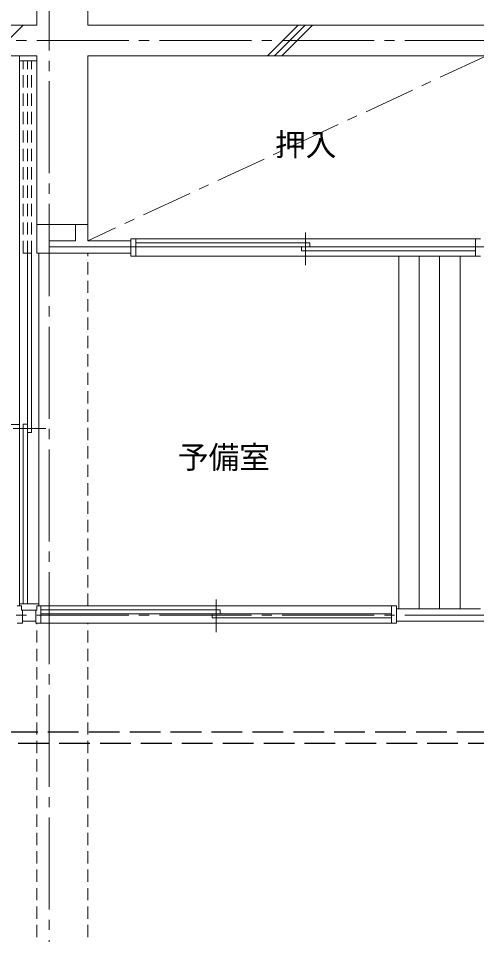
# Model space of a CAD drawing. Units: millimetres at full size, sheet at 1:50; details may follow other scales. Extents: x -9674 to 9699, y -6794 to 6791.
# Drawn here: x -3182 to -941, y -571 to 3910 of the extents above; entities that cross this region are included whole.
import ezdxf
from ezdxf.enums import TextEntityAlignment as Align

# ---------------------------------------------------------------- set-up
doc = ezdxf.new("R2010")
doc.units = ezdxf.units.MM
doc.header["$LTSCALE"] = 50
for name, pattern in [('CHAIN1', [8, 5, -1, 1, -1]), ('CHAIN2', [12, 9, -1, 1, -1]), ('DASHED1', [1.8, 1.2, -0.6]), ('DASHED3', [4, 3, -1])]:
    doc.linetypes.add(name, pattern=pattern)
for name, color, linetype, lineweight in [('1-0_芯', 134, 'CHAIN2', 9), ('1-1_躯体', 134, 'Continuous', 9), ('1-2_間仕切', 134, 'Continuous', 9), ('1-3_建具', 134, 'Continuous', 9), ('1-4_仕上げ', 134, 'Continuous', 9), ('1-7_その他', 134, 'DASHED1', 9), ('1-8_ハッチ', 134, 'Continuous', 9), ('1-C_梁', 134, 'DASHED1', 9), ('2-2', 5, 'DASHED3', 25)]:
    doc.layers.add(name, color=color, linetype=linetype, lineweight=lineweight)
doc.layers.add('1-A_文字', color=134, linetype='Continuous')
doc.styles.add('ＭＳ ゴシック', font='')
doc.styles.get('ＭＳ ゴシック').set_extended_font_data('MS Gothic')

msp = doc.modelspace()

# ---------------------------------------------------------------- linework, layer by layer
at = {"layer": '1-0_芯'}
for p, q in [((-3032.5, 4802.35), (-3032.5, -3667.65)), ((-8492.5, 3802.35), (8517.5, 3802.35)), ((-3032.5, 2792.35), (-892.5, 2792.35)), ((-8492.5, 992.35), (3087.5, 992.35))]:
    msp.add_line(p, q, dxfattribs=at)
at = {"layer": '1-1_躯体'}
for p, q in [((-3092.5, 4702.35), (-3092.5, 3877.35)), ((-2842.5, 4702.35), (-2842.5, 3877.35)), ((-6692.5, 3877.35), (-3092.5, 3877.35)), ((-2842.5, 3877.35), (1857.5, 3877.35)), ((-6692.5, 3727.35), (-3092.5, 3727.35)), ((-3092.5, 3727.35), (-3092.5, 2902.35)), ((-2842.5, 3727.35), (1857.5, 3727.35)), ((-2842.5, 3727.35), (-2842.5, 2902.35)), ((-3092.5, 2902.35), (-2842.5, 2902.35))]:
    msp.add_line(p, q, dxfattribs=at)
at = {"layer": '1-2_間仕切'}
for p, q in [((-3092.5, 2902.35), (-3092.5, 2762.35)), ((-3032.5, 2902.35), (-3032.5, 2822.35)), ((-2902.5, 2902.35), (-2902.5, 2822.35)), ((-2842.5, 2902.35), (-2842.5, 2822.35)), ((-3032.5, 2822.35), (-2902.5, 2822.35)), ((-2842.5, 2822.35), (-2632.5, 2822.35)), ((-3092.5, 2762.35), (-2642.5, 2762.35)), ((-2642.5, 2762.35), (-2632.5, 2762.35)), ((-1332.5, 1022.35), (-922.5, 1022.35)), ((-1332.5, 962.35), (907.5, 962.35))]:
    msp.add_line(p, q, dxfattribs=at)
at = {"layer": '1-3_建具'}
for p, q in [((-3092.5, 3702.35), (-3177.5, 3702.35)), ((-2632.5, 2832.35), (-2607.5, 2832.35)), ((-2632.5, 2832.35), (-2632.5, 2747.35)), ((-2607.5, 2832.35), (-2607.5, 2747.35)), ((-2607.5, 2832.35), (-947.5, 2832.35)), ((-1777.5, 2703.18), (-1777.5, 2863.18)), ((-947.5, 2832.35), (-947.5, 2747.35)), ((-947.5, 2832.35), (-922.5, 2832.35)), ((-1757.5, 2813.18), (-2607.5, 2813.18)), ((-2607.5, 2793.18), (-1757.5, 2793.18)), ((-1797.5, 2773.18), (-1797.5, 2793.18)), ((-1797.5, 2793.18), (-947.5, 2793.18)), ((-1757.5, 2793.18), (-1757.5, 2813.18)), ((-3138.33, 1884.85), (-3138.33, 2762.35)), ((-3138.33, 2762.35), (-3118.33, 2762.35)), ((-3118.33, 2762.35), (-3118.33, 1884.85)), ((-3082.5, 2762.35), (-3082.5, 1047.35)), ((-2632.5, 2747.35), (-2607.5, 2747.35)), ((-947.5, 2747.35), (-2607.5, 2747.35)), ((-947.5, 2773.18), (-1797.5, 2773.18)), ((-947.5, 2747.35), (-922.5, 2747.35)), ((-3048.33, 1904.85), (-3208.33, 1904.85)), ((-3138.33, 1924.85), (-3158.33, 1924.85)), ((-3158.33, 1924.85), (-3158.33, 1047.35)), ((-3138.33, 1047.35), (-3138.33, 1924.85)), ((-3118.33, 1884.85), (-3138.33, 1884.85)), ((-3187.5, 1037.35), (-3177.5, 1037.35)), ((-3177.5, 1047.35), (-3082.5, 1047.35)), ((-3177.5, 1047.35), (-3177.5, 1037.35)), ((-3092.5, 1037.35), (-3092.5, 1016.35)), ((-3092.5, 1037.35), (-3082.5, 1037.35)), ((-3082.5, 1047.35), (-3082.5, 1037.35)), ((-1357.5, 1037.35), (-3072.5, 1037.35)), ((-2215, 908.18), (-2215, 1068.18)), ((-1357.5, 1037.35), (-1357.5, 952.35)), ((-1357.5, 1037.35), (-1332.5, 1037.35)), ((-1332.5, 1037.35), (-1332.5, 952.35)), ((-3167.5, 1016.35), (-3092.5, 1016.35)), ((-3162.5, 1016.35), (-3162.5, 952.35)), ((-3097.5, 1016.35), (-3097.5, 952.35)), ((-2195, 1018.18), (-3072.5, 1018.18)), ((-3072.5, 998.18), (-2195, 998.18)), ((-2235, 978.18), (-2235, 998.18)), ((-2235, 998.18), (-1357.5, 998.18)), ((-2195, 998.18), (-2195, 1018.18)), ((-3187.5, 952.35), (-3162.5, 952.35)), ((-3162.5, 962.35), (-3097.5, 962.35)), ((-3097.5, 952.35), (-3072.5, 952.35)), ((-3072.5, 952.35), (-1357.5, 952.35)), ((-1357.5, 978.18), (-2235, 978.18)), ((-1332.5, 952.35), (-1357.5, 952.35))]:
    msp.add_line(p, q, dxfattribs=at)
at = {"layer": '1-3_建具', "linetype": 'DASHED1'}
for p, q in [((-3158.33, 2762.35), (-3158.33, 3702.35)), ((-3138.33, 2762.35), (-3138.33, 3702.35)), ((-3118.33, 2762.35), (-3118.33, 3702.35)), ((-3138.33, 2762.35), (-3158.33, 2762.35))]:
    msp.add_line(p, q, dxfattribs=at)
at = {"layer": '1-3_建具'}
for points in [[(-3092.5, 3727.35), (-3177.5, 3727.35), (-3177.5, 3702.35), (-3177.5, 1047.35)], [(-3177.5, 1037.35), (-3167.5, 1037.35), (-3167.5, 1016.35)], [(-3082.5, 1037.35), (-3072.5, 1037.35), (-3072.5, 952.35)]]:
    msp.add_lwpolyline(points, dxfattribs=at)
at = {"layer": '1-4_仕上げ'}
for p, q in [((-1322.5, 2747.35), (-1322.5, 1022.35)), ((-1222.5, 2747.35), (-1222.5, 1022.35)), ((-1122.5, 2747.35), (-1122.5, 1022.35)), ((-1022.5, 2747.35), (-1022.5, 1022.35)), ((-6645.5, 1924.01), (-3177.5, 1924.01))]:
    msp.add_line(p, q, dxfattribs=at)
at = {"layer": '1-7_その他', "linetype": 'CHAIN1'}
msp.add_line((-892.5, 3727.35), (-2842.5, 2822.35), dxfattribs=at)
at = {"layer": '1-8_ハッチ'}
for p, q in [((-3308.36, 3727.35), (-3158.36, 3877.35)), ((-1964.86, 3727.35), (-1814.86, 3877.35)), ((-1929.51, 3727.35), (-1779.51, 3877.35)), ((-1894.15, 3727.35), (-1744.15, 3877.35))]:
    msp.add_line(p, q, dxfattribs=at)
at = {"layer": '1-C_梁'}
for p, q in [((-2842.5, 1037.35), (-2842.5, 2762.35)), ((-3092.5, -1482.65), (-3092.5, 952.35)), ((-2842.5, -1482.65), (-2842.5, 952.35))]:
    msp.add_line(p, q, dxfattribs=at)
at = {"layer": '2-2'}
for p, q in [((112.39, 419.67), (-3443.76, 419.67)), ((167.34, 364.71), (-3329.41, 364.71))]:
    msp.add_line(p, q, dxfattribs=at)

# ---------------------------------------------------------------- texts
at = {"layer": '1-A_文字', "style": 'ＭＳ ゴシック'}
for s, p in [('押入', (-1927.5, 3204.85)), ('予備室', (-2402.36, 1675.8))]:
    msp.add_text(s, height=110, dxfattribs=at).set_placement(p, align=Align.BOTTOM_LEFT)

doc.saveas('drawing.dxf')
